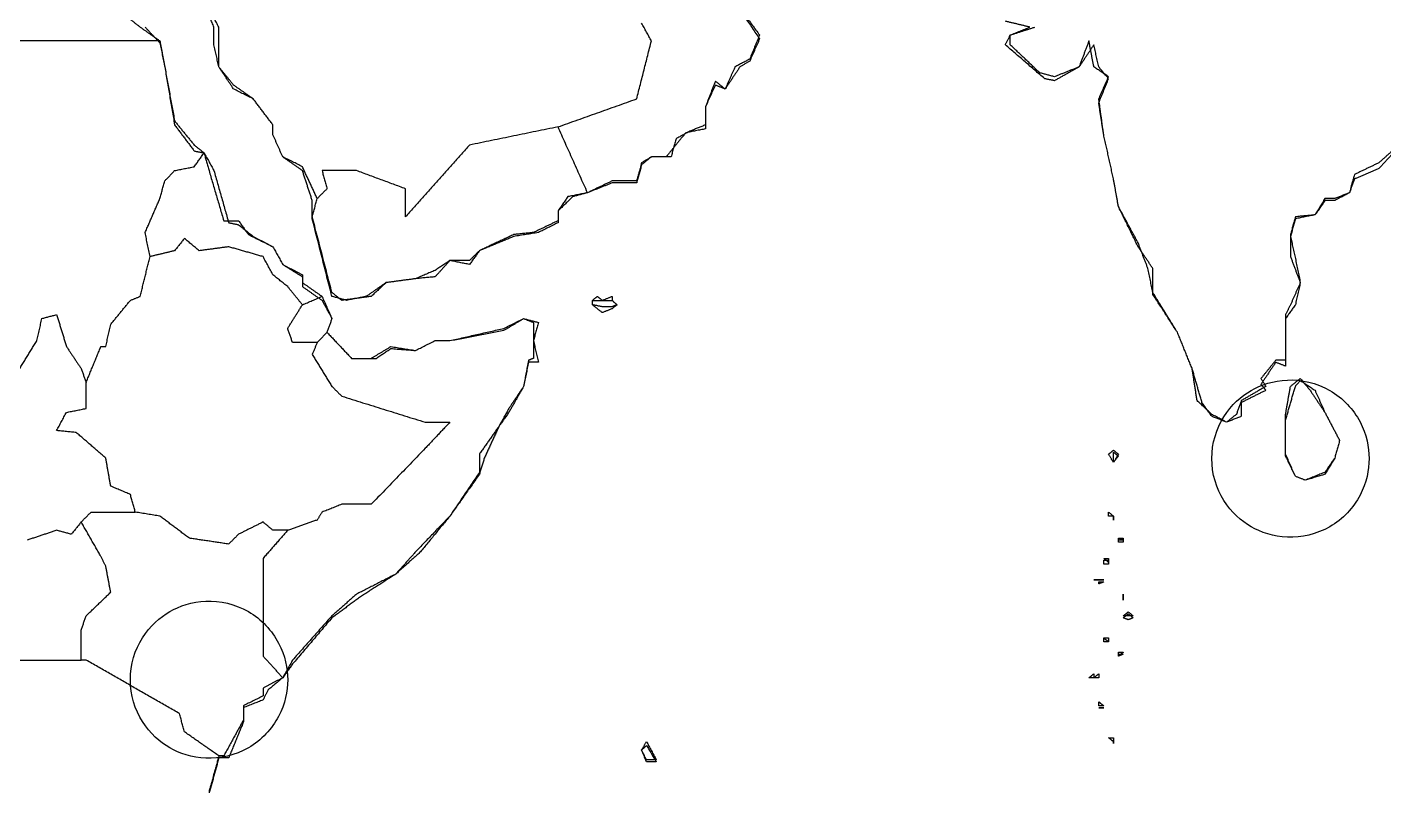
# Model space of a CAD drawing. Header units: millimetres. Extents: x 4 to 525, y -334 to -6.
# Drawn here: x 301.1 to 374.1, y -247.8 to -207 of the extents above; entities that cross this region are included whole.
import ezdxf

# ---------------------------------------------------------------- set-up
doc = ezdxf.new("R2010")
doc.units = ezdxf.units.MM
for name, color, linetype in [('B_4S7B', 7, 'CONTINUOUS'), ('B_5Z4B', 7, 'CONTINUOUS'), ('boundaries392', 7, 'CONTINUOUS'), ('boundaries394', 7, 'CONTINUOUS'), ('boundaries433', 7, 'CONTINUOUS'), ('boundaries440', 7, 'CONTINUOUS'), ('boundaries453', 7, 'CONTINUOUS'), ('boundaries464', 7, 'CONTINUOUS'), ('boundaries465', 7, 'CONTINUOUS'), ('boundaries490', 7, 'CONTINUOUS'), ('boundaries491', 7, 'CONTINUOUS'), ('boundaries505', 7, 'CONTINUOUS'), ('boundaries506', 7, 'CONTINUOUS'), ('boundaries519', 7, 'CONTINUOUS'), ('boundaries522', 7, 'CONTINUOUS'), ('boundaries535', 7, 'CONTINUOUS'), ('boundaries544', 7, 'CONTINUOUS'), ('boundaries561', 7, 'CONTINUOUS'), ('boundaries562', 7, 'CONTINUOUS'), ('boundaries563', 7, 'CONTINUOUS'), ('boundaries569', 7, 'CONTINUOUS'), ('boundaries578', 7, 'CONTINUOUS'), ('boundaries580', 7, 'CONTINUOUS'), ('boundaries586', 7, 'CONTINUOUS'), ('boundaries597', 7, 'CONTINUOUS'), ('boundaries615', 7, 'CONTINUOUS'), ('boundaries618', 7, 'CONTINUOUS'), ('boundaries633', 7, 'CONTINUOUS'), ('boundaries659', 7, 'CONTINUOUS'), ('boundaries660', 7, 'CONTINUOUS'), ('boundaries662', 7, 'CONTINUOUS'), ('boundaries664', 7, 'CONTINUOUS'), ('boundaries665', 7, 'CONTINUOUS'), ('boundaries669', 7, 'CONTINUOUS'), ('boundaries671', 7, 'CONTINUOUS'), ('boundaries675', 7, 'CONTINUOUS'), ('boundaries684', 7, 'CONTINUOUS'), ('boundaries688', 7, 'CONTINUOUS'), ('boundaries694', 7, 'CONTINUOUS'), ('boundaries700', 7, 'CONTINUOUS'), ('boundaries703', 7, 'CONTINUOUS'), ('boundaries705', 7, 'CONTINUOUS'), ('boundaries706', 7, 'CONTINUOUS'), ('boundaries710', 7, 'CONTINUOUS'), ('boundaries712', 7, 'CONTINUOUS'), ('boundaries718', 7, 'CONTINUOUS'), ('boundaries725', 7, 'CONTINUOUS'), ('boundaries727', 7, 'CONTINUOUS'), ('boundaries732', 7, 'CONTINUOUS'), ('mapOutline062', 7, 'CONTINUOUS'), ('mapOutline063', 7, 'CONTINUOUS'), ('mapOutline067', 7, 'CONTINUOUS'), ('mapOutline070', 7, 'CONTINUOUS'), ('mapOutline072', 7, 'CONTINUOUS'), ('mapOutline076', 7, 'CONTINUOUS'), ('mapOutline081', 7, 'CONTINUOUS'), ('mapOutline083', 7, 'CONTINUOUS'), ('mapOutline087', 7, 'CONTINUOUS'), ('mapOutline088', 7, 'CONTINUOUS'), ('mapOutline089', 7, 'CONTINUOUS'), ('mapOutline091', 7, 'CONTINUOUS'), ('mapOutline095', 7, 'CONTINUOUS'), ('mapOutline098', 7, 'CONTINUOUS'), ('mapOutline115', 7, 'CONTINUOUS'), ('mapOutline279', 7, 'CONTINUOUS')]:
    doc.layers.add(name, color=color, linetype=linetype)

msp = doc.modelspace()

# ---------------------------------------------------------------- linework, layer by layer
at = {"layer": 'B_4S7B'}
msp.add_open_spline([(373.327, -230.188), (373.328, -229.579), (373.191, -228.881), (372.839, -228.213), (372.492, -227.547), (371.919, -226.927), (371.21, -226.521), (370.505, -226.11), (369.681, -225.925), (368.931, -225.957), (368.177, -225.986), (367.504, -226.216), (366.977, -226.521), (366.449, -226.825), (365.913, -227.292), (365.512, -227.931), (365.108, -228.565), (364.857, -229.371), (364.86, -230.188), (364.857, -231.004), (365.108, -231.81), (365.512, -232.444), (365.913, -233.083), (366.449, -233.55), (366.977, -233.854), (367.504, -234.159), (368.177, -234.389), (368.931, -234.418), (369.681, -234.45), (370.505, -234.265), (371.21, -233.854), (371.919, -233.448), (372.492, -232.828), (372.839, -232.162), (373.191, -231.494), (373.328, -230.796), (373.327, -230.188)], degree=3, knots=[0, 0, 0, 0, 0.523599, 0.523599, 0.523599, 1.0472, 1.0472, 1.0472, 1.5708, 1.5708, 1.5708, 2.0944, 2.0944, 2.0944, 2.61799, 2.61799, 2.61799, 3.14159, 3.14159, 3.14159, 3.66519, 3.66519, 3.66519, 4.18879, 4.18879, 4.18879, 4.71239, 4.71239, 4.71239, 5.23599, 5.23599, 5.23599, 5.75959, 5.75959, 5.75959, 6.28319, 6.28319, 6.28319, 6.28319], dxfattribs=at)
at = {"layer": 'B_5Z4B'}
msp.add_open_spline([(315.119, -242.094), (315.12, -241.485), (314.983, -240.787), (314.63, -240.12), (314.283, -239.454), (313.711, -238.833), (313.002, -238.428), (312.296, -238.016), (311.473, -237.831), (310.723, -237.864), (309.968, -237.892), (309.295, -238.122), (308.769, -238.428), (308.241, -238.731), (307.705, -239.199), (307.303, -239.838), (306.9, -240.471), (306.649, -241.277), (306.652, -242.094), (306.649, -242.911), (306.9, -243.716), (307.303, -244.35), (307.705, -244.989), (308.241, -245.457), (308.769, -245.76), (309.295, -246.065), (309.968, -246.295), (310.723, -246.324), (311.473, -246.357), (312.296, -246.171), (313.002, -245.76), (313.711, -245.354), (314.283, -244.734), (314.63, -244.068), (314.983, -243.4), (315.12, -242.703), (315.119, -242.094)], degree=3, knots=[0, 0, 0, 0, 0.523599, 0.523599, 0.523599, 1.0472, 1.0472, 1.0472, 1.5708, 1.5708, 1.5708, 2.0944, 2.0944, 2.0944, 2.61799, 2.61799, 2.61799, 3.14159, 3.14159, 3.14159, 3.66519, 3.66519, 3.66519, 4.18879, 4.18879, 4.18879, 4.71239, 4.71239, 4.71239, 5.23599, 5.23599, 5.23599, 5.75959, 5.75959, 5.75959, 6.28319, 6.28319, 6.28319, 6.28319], dxfattribs=at)
at = {"layer": 'boundaries392'}
for points in [[(306.652, -206.534), (307.181, -206.957)], [(307.181, -206.957), (308.24, -207.698)]]:
    msp.add_open_spline(points, degree=1, dxfattribs=at)
at = {"layer": 'boundaries394'}
for points in [[(311.15, -206.957), (310.356, -205.026)], [(311.15, -207.91), (311.15, -206.957)], [(311.415, -209.1), (311.15, -207.91)], [(312.208, -210.079), (311.415, -209.1)], [(313.267, -210.82), (312.208, -210.079)], [(314.325, -212.222), (313.267, -210.82)], [(314.325, -212.751), (314.325, -212.222)], [(314.854, -213.942), (314.325, -212.751)], [(315.913, -214.471), (314.854, -213.942)], [(316.706, -216.191), (315.913, -214.471)]]:
    msp.add_open_spline(points, degree=1, dxfattribs=at)
at = {"layer": 'boundaries433'}
for points in [[(338.931, -205.237), (340.519, -207.38)], [(340.519, -207.38), (339.99, -208.677)], [(339.99, -208.677), (339.196, -209.1)], [(339.196, -209.1), (338.667, -210.291)], [(338.138, -209.868), (337.608, -211.243)], [(338.667, -210.291), (338.137, -209.868)], [(337.608, -211.243), (337.608, -212.222)], [(337.608, -212.222), (336.815, -212.54)], [(336.021, -212.963), (335.756, -213.942)], [(336.815, -212.54), (336.021, -212.963)], [(334.698, -213.942), (334.169, -214.26)], [(335.756, -213.942), (334.698, -213.942)], [(334.169, -214.26), (333.904, -215.239)], [(332.581, -215.239), (331.258, -215.874)], [(333.904, -215.239), (332.581, -215.239)]]:
    msp.add_open_spline(points, degree=1, dxfattribs=at)
at = {"layer": 'boundaries440'}
for points in [[(354.012, -207.38), (355.335, -206.957)], [(354.012, -207.91), (354.012, -207.38)], [(355.6, -209.418), (354.012, -207.91)], [(358.246, -207.698), (357.717, -209.1)], [(358.51, -209.1), (358.246, -207.698)], [(356.394, -209.629), (355.6, -209.418)], [(357.717, -209.1), (356.394, -209.629)], [(359.304, -209.629), (358.51, -209.1)], [(358.775, -210.82), (359.304, -209.629)], [(359.04, -212.751), (358.775, -210.82)], [(359.569, -215.133), (359.04, -212.751)], [(374.915, -213.307), (373.856, -214.26)], [(373.856, -214.26), (372.533, -214.895)], [(359.833, -216.614), (359.569, -215.133)], [(372.533, -214.895), (372.269, -215.874)], [(372.269, -215.874), (371.475, -216.191)], [(360.892, -218.572), (359.833, -216.614)], [(370.946, -216.191), (370.417, -217.064)], [(371.475, -216.191), (370.946, -216.191)], [(369.358, -217.17), (369.094, -218.123)], [(370.417, -217.064), (369.358, -217.17)], [(369.094, -218.123), (369.094, -219.313)], [(361.421, -219.948), (360.892, -218.572)], [(369.094, -219.313), (369.623, -220.715)], [(361.685, -221.245), (361.421, -219.948)], [(363.008, -223.388), (361.685, -221.245)], [(369.623, -220.715), (369.094, -221.906)], [(369.094, -221.906), (368.829, -222.435)], [(368.829, -222.435), (368.829, -224.896)], [(363.802, -225.346), (363.008, -223.388)], [(368.3, -224.896), (367.506, -225.875)], [(368.829, -224.896), (368.3, -224.896)], [(364.067, -227.065), (363.802, -225.346)], [(367.771, -226.298), (366.448, -227.065)], [(367.506, -225.875), (367.771, -226.298)], [(364.86, -227.806), (364.067, -227.065)], [(366.448, -227.065), (366.183, -227.806)], [(365.654, -228.23), (364.86, -227.806)], [(366.183, -227.806), (365.654, -228.23)]]:
    msp.add_open_spline(points, degree=1, dxfattribs=at)
at = {"layer": 'boundaries453'}
for points in [[(334.698, -207.698), (334.169, -206.745)], [(333.904, -210.82), (334.698, -207.698)], [(329.671, -212.328), (333.904, -210.82)]]:
    msp.add_open_spline(points, degree=1, dxfattribs=at)
at = {"layer": 'boundaries464'}
for points in [[(308.24, -207.698), (308.504, -209.1)], [(308.504, -209.1), (309.033, -212.011)], [(309.033, -212.011), (310.092, -213.307)], [(310.092, -213.307), (310.621, -213.73)]]:
    msp.add_open_spline(points, degree=1, dxfattribs=at)
at = {"layer": 'boundaries465'}
msp.add_open_spline([(308.24, -207.698), (291.571, -207.698)], degree=1, dxfattribs=at)
at = {"layer": 'boundaries490'}
msp.add_open_spline([(331.258, -215.874), (329.671, -212.328)], degree=1, dxfattribs=at)
at = {"layer": 'boundaries491'}
for points in [[(329.671, -212.328), (324.908, -213.307)], [(324.908, -213.307), (321.469, -217.17)], [(318.823, -214.683), (316.971, -214.683)], [(316.971, -214.683), (317.235, -215.662)], [(321.469, -215.662), (318.823, -214.683)], [(317.235, -215.662), (316.706, -216.191)], [(321.469, -217.17), (321.469, -215.662)]]:
    msp.add_open_spline(points, degree=1, dxfattribs=at)
at = {"layer": 'boundaries505'}
for points in [[(310.621, -213.73), (310.885, -214.683)], [(310.885, -214.683), (311.679, -217.382)], [(311.679, -217.382), (312.473, -217.382)], [(312.473, -217.382), (313.002, -218.122)], [(313.002, -218.122), (314.325, -218.784)], [(314.325, -218.784), (314.854, -219.736)], [(314.854, -219.736), (315.913, -220.292)], [(315.913, -220.292), (315.913, -220.715)], [(315.913, -220.715), (316.971, -221.456)]]:
    msp.add_open_spline(points, degree=1, dxfattribs=at)
at = {"layer": 'boundaries506'}
for points in [[(310.092, -214.471), (310.621, -213.73)], [(308.504, -215.239), (309.033, -214.683)], [(309.033, -214.683), (310.092, -214.471)], [(308.24, -216.191), (308.504, -215.239)], [(307.446, -218.017), (308.24, -216.191)], [(307.71, -219.313), (307.446, -218.017)]]:
    msp.add_open_spline(points, degree=1, dxfattribs=at)
at = {"layer": 'boundaries519'}
for points in [[(330.2, -216.085), (329.671, -216.852)], [(331.258, -215.874), (330.2, -216.085)]]:
    msp.add_open_spline(points, degree=1, dxfattribs=at)
at = {"layer": 'boundaries522'}
for points in [[(316.442, -217.17), (316.706, -216.191)], [(329.671, -216.852), (329.671, -217.382)], [(317.5, -221.245), (316.442, -217.17)], [(329.671, -217.382), (328.348, -218.017)], [(327.29, -218.123), (325.438, -218.996)], [(328.348, -218.017), (327.29, -218.122)], [(325.438, -218.996), (324.908, -219.525)], [(323.85, -219.525), (323.056, -220.054)], [(324.908, -219.525), (323.85, -219.525)], [(321.998, -220.504), (320.41, -220.715)], [(323.056, -220.054), (321.998, -220.504)], [(318.029, -221.668), (317.5, -221.245)], [(320.41, -220.715), (319.617, -221.456)], [(319.617, -221.456), (318.029, -221.668)]]:
    msp.add_open_spline(points, degree=1, dxfattribs=at)
at = {"layer": 'boundaries535'}
for points in [[(309.562, -218.334), (309.033, -218.996)], [(310.356, -218.996), (309.562, -218.334)], [(309.033, -218.996), (307.71, -219.313)], [(311.944, -218.784), (310.356, -218.996)], [(313.796, -219.313), (311.944, -218.784)], [(314.325, -220.292), (313.796, -219.313)], [(315.119, -220.927), (314.325, -220.292)], [(315.913, -221.906), (315.119, -220.927)]]:
    msp.add_open_spline(points, degree=1, dxfattribs=at)
at = {"layer": 'boundaries544'}
for points in [[(307.181, -221.456), (307.71, -219.313)], [(305.594, -222.964), (306.652, -221.668)], [(306.652, -221.668), (307.181, -221.456)], [(305.329, -224.155), (305.594, -222.964)], [(304.271, -226.086), (305.065, -224.155)], [(305.065, -224.155), (305.329, -224.155)]]:
    msp.add_open_spline(points, degree=1, dxfattribs=at)
at = {"layer": 'boundaries561'}
for points in [[(316.971, -221.456), (317.5, -222.647)], [(317.5, -222.647), (317.235, -223.388)]]:
    msp.add_open_spline(points, degree=1, dxfattribs=at)
at = {"layer": 'boundaries562'}
msp.add_open_spline([(315.913, -221.906), (316.971, -221.456)], degree=1, dxfattribs=at)
at = {"layer": 'boundaries563'}
for points in [[(331.523, -221.668), (331.788, -221.456)], [(331.523, -221.906), (331.523, -221.668)], [(332.052, -222.012), (331.523, -221.906)], [(331.788, -221.456), (332.052, -221.668)], [(332.052, -221.668), (332.581, -221.456)], [(332.581, -221.456), (332.581, -221.668)], [(332.581, -221.668), (332.846, -221.906)], [(332.846, -221.906), (332.581, -222.012)], [(332.581, -222.012), (332.052, -222.012)]]:
    msp.add_open_spline(points, degree=1, dxfattribs=at)
at = {"layer": 'boundaries569'}
for points in [[(315.119, -223.176), (315.913, -221.906)], [(315.383, -223.943), (315.119, -223.176)], [(316.706, -223.943), (315.383, -223.943)]]:
    msp.add_open_spline(points, degree=1, dxfattribs=at)
at = {"layer": 'boundaries578'}
for points in [[(301.625, -223.838), (301.89, -222.647)], [(301.89, -222.647), (302.683, -222.435)], [(302.683, -222.435), (303.212, -224.155)], [(300.567, -225.557), (301.625, -223.838)], [(303.212, -224.155), (304.006, -225.346)], [(304.006, -225.346), (304.271, -226.086)]]:
    msp.add_open_spline(points, degree=1, dxfattribs=at)
at = {"layer": 'boundaries580'}
for points in [[(326.76, -223.176), (327.819, -222.647)], [(327.819, -222.647), (328.348, -222.859)], [(317.235, -223.388), (318.558, -224.79)], [(323.85, -223.838), (326.76, -223.176)], [(328.348, -222.859), (328.348, -223.838)], [(319.617, -224.79), (320.675, -224.155)], [(320.675, -224.155), (321.998, -224.367)], [(321.998, -224.367), (323.056, -223.837)], [(323.056, -223.838), (323.85, -223.838)], [(328.348, -223.838), (328.348, -224.79)], [(318.558, -224.79), (319.617, -224.79)], [(328.083, -224.896), (327.819, -226.298)], [(328.348, -224.79), (328.083, -224.896)], [(327.819, -226.298), (327.025, -227.489)], [(327.025, -227.489), (326.496, -228.441)], [(326.496, -228.441), (325.438, -229.949)], [(325.438, -229.949), (325.438, -230.928)], [(325.438, -230.928), (323.85, -233.283)], [(323.85, -233.283), (322.262, -235.215)], [(322.262, -235.215), (320.94, -236.405)], [(320.94, -236.405), (318.823, -237.49)], [(318.823, -237.49), (317.5, -238.654)], [(317.5, -238.654), (315.383, -241.035)], [(315.383, -241.035), (314.854, -241.988)]]:
    msp.add_open_spline(points, degree=1, dxfattribs=at)
at = {"layer": 'boundaries586'}
msp.add_open_spline([(317.235, -223.388), (316.706, -223.943)], degree=1, dxfattribs=at)
at = {"layer": 'boundaries597'}
for points in [[(316.706, -223.943), (316.442, -224.578)], [(316.442, -224.578), (317.5, -226.298)], [(317.5, -226.298), (318.029, -226.827)], [(318.029, -226.827), (322.527, -228.23)], [(322.527, -228.23), (323.85, -228.23)], [(323.85, -228.23), (322.527, -229.632)], [(322.527, -229.632), (319.617, -232.648)], [(318.029, -232.648), (316.971, -233.071)], [(319.617, -232.648), (318.029, -232.648)], [(316.706, -233.495), (315.119, -234.05)], [(316.971, -233.071), (316.706, -233.495)]]:
    msp.add_open_spline(points, degree=1, dxfattribs=at)
at = {"layer": 'boundaries615'}
for points in [[(368.829, -227.806), (369.094, -226.298)], [(369.094, -226.298), (369.623, -225.875)], [(369.623, -225.875), (370.152, -226.51)], [(370.152, -226.51), (370.946, -227.7)], [(368.829, -229.949), (368.829, -227.806)], [(370.946, -227.7), (371.74, -229.209)], [(371.74, -229.209), (371.475, -230.161)], [(369.358, -231.14), (368.829, -229.949)], [(371.475, -230.161), (370.946, -230.928)], [(369.888, -231.352), (369.358, -231.14)], [(370.946, -230.928), (369.887, -231.352)]]:
    msp.add_open_spline(points, degree=1, dxfattribs=at)
at = {"layer": 'boundaries618'}
for points in [[(304.271, -227.489), (304.271, -226.086)], [(302.683, -228.679), (303.212, -227.7)], [(303.212, -227.7), (304.271, -227.489)], [(303.742, -228.785), (302.683, -228.679)], [(305.329, -230.161), (303.742, -228.785)], [(305.594, -231.669), (305.329, -230.161)], [(306.652, -232.119), (305.594, -231.669)], [(306.917, -233.071), (306.652, -232.119)]]:
    msp.add_open_spline(points, degree=1, dxfattribs=at)
at = {"layer": 'boundaries633'}
for points in [[(359.304, -229.949), (359.569, -229.738)], [(359.569, -230.399), (359.304, -229.949)], [(359.569, -229.738), (359.833, -229.949)], [(359.833, -229.949), (359.569, -230.399)]]:
    msp.add_open_spline(points, degree=1, dxfattribs=at)
at = {"layer": 'boundaries659'}
for points in [[(308.24, -233.283), (306.917, -233.071)], [(309.827, -234.474), (308.24, -233.283)], [(313.796, -233.601), (312.473, -234.262)], [(314.325, -234.05), (313.796, -233.601)], [(312.473, -234.262), (311.944, -234.791)], [(315.119, -234.05), (314.325, -234.05)], [(311.944, -234.791), (309.827, -234.474)]]:
    msp.add_open_spline(points, degree=1, dxfattribs=at)
at = {"layer": 'boundaries660'}
for points in [[(304.006, -233.601), (304.535, -233.071)], [(304.535, -233.071), (306.917, -233.071)]]:
    msp.add_open_spline(points, degree=1, dxfattribs=at)
at = {"layer": 'boundaries662'}
for points in [[(359.304, -233.283), (359.304, -233.071)], [(359.304, -233.071), (359.569, -233.283)], [(359.569, -233.283), (359.304, -233.283)]]:
    msp.add_open_spline(points, degree=1, dxfattribs=at)
at = {"layer": 'boundaries664'}
for points in [[(305.065, -235.453), (304.006, -233.601)], [(305.329, -235.982), (305.065, -235.453)], [(305.594, -237.384), (305.329, -235.982)], [(304.271, -238.654), (305.594, -237.384)], [(304.006, -239.421), (304.271, -238.654)], [(304.006, -241.035), (304.006, -239.421)]]:
    msp.add_open_spline(points, degree=1, dxfattribs=at)
at = {"layer": 'boundaries665'}
for points in [[(304.006, -233.601), (303.477, -234.262)], [(302.683, -234.05), (301.096, -234.58)], [(303.477, -234.262), (302.683, -234.05)]]:
    msp.add_open_spline(points, degree=1, dxfattribs=at)
at = {"layer": 'boundaries669'}
for points in [[(315.119, -234.05), (313.796, -235.559)], [(313.796, -235.559), (313.796, -240.824)], [(313.796, -240.824), (314.854, -241.988)]]:
    msp.add_open_spline(points, degree=1, dxfattribs=at)
at = {"layer": 'boundaries671'}
for points in [[(359.833, -234.58), (360.098, -234.474)], [(360.098, -234.58), (359.833, -234.58)], [(360.098, -234.474), (360.098, -234.58)]]:
    msp.add_open_spline(points, degree=1, dxfattribs=at)
at = {"layer": 'boundaries675'}
for points in [[(359.304, -235.77), (359.04, -235.559)], [(359.04, -235.559), (359.304, -235.559)], [(359.304, -235.559), (359.304, -235.77)]]:
    msp.add_open_spline(points, degree=1, dxfattribs=at)
at = {"layer": 'boundaries684'}
for points in [[(358.775, -236.723), (358.51, -236.723)], [(358.51, -236.723), (358.775, -236.723)], [(359.04, -236.723), (358.775, -236.723)], [(358.775, -236.723), (359.04, -236.723)]]:
    msp.add_open_spline(points, degree=1, dxfattribs=at)
at = {"layer": 'boundaries688'}
for points in [[(360.098, -237.702), (360.098, -237.49)], [(360.098, -237.49), (360.098, -237.702)]]:
    msp.add_open_spline(points, degree=1, dxfattribs=at)
at = {"layer": 'boundaries694'}
for points in [[(360.098, -238.654), (360.363, -238.443)], [(360.363, -238.654), (360.098, -238.654)], [(360.363, -238.443), (360.627, -238.654)], [(360.627, -238.654), (360.363, -238.654)]]:
    msp.add_open_spline(points, degree=1, dxfattribs=at)
at = {"layer": 'boundaries700'}
for points in [[(359.304, -240.056), (359.04, -239.845)], [(359.04, -239.845), (359.304, -239.845)], [(359.304, -239.845), (359.304, -240.056)]]:
    msp.add_open_spline(points, degree=1, dxfattribs=at)
at = {"layer": 'boundaries703'}
for points in [[(360.098, -240.612), (359.833, -240.824)], [(359.833, -240.824), (359.833, -240.612)], [(359.833, -240.612), (360.098, -240.612)]]:
    msp.add_open_spline(points, degree=1, dxfattribs=at)
at = {"layer": 'boundaries705'}
msp.add_open_spline([(299.508, -241.035), (304.006, -241.035)], degree=1, dxfattribs=at)
at = {"layer": 'boundaries706'}
for points in [[(304.271, -241.035), (304.006, -241.035)], [(309.298, -243.919), (304.271, -241.035)], [(309.562, -244.898), (309.298, -243.919)], [(311.415, -246.195), (309.562, -244.898)]]:
    msp.add_open_spline(points, degree=1, dxfattribs=at)
at = {"layer": 'boundaries710'}
for points in [[(358.246, -241.988), (358.51, -241.776)], [(358.51, -241.988), (358.246, -241.988)], [(358.51, -241.776), (358.51, -241.988)]]:
    msp.add_open_spline(points, degree=1, dxfattribs=at)
at = {"layer": 'boundaries712'}
for points in [[(314.854, -241.988), (313.796, -242.544)], [(313.796, -242.967), (312.737, -243.496)], [(313.796, -242.544), (313.796, -242.967)], [(312.737, -243.496), (312.737, -244.263)], [(312.737, -244.263), (311.679, -246.195)], [(311.679, -246.195), (311.415, -246.195)]]:
    msp.add_open_spline(points, degree=1, dxfattribs=at)
at = {"layer": 'boundaries718'}
for points in [[(358.775, -243.496), (358.775, -243.284)], [(358.775, -243.284), (359.04, -243.496)], [(359.04, -243.496), (358.775, -243.496)]]:
    msp.add_open_spline(points, degree=1, dxfattribs=at)
at = {"layer": 'boundaries725'}
for points in [[(359.569, -245.428), (359.304, -245.216)], [(359.304, -245.216), (359.569, -245.216)], [(359.569, -245.216), (359.569, -245.428)]]:
    msp.add_open_spline(points, degree=1, dxfattribs=at)
at = {"layer": 'boundaries727'}
for points in [[(334.169, -245.877), (334.433, -245.428)], [(334.433, -246.406), (334.169, -245.877)], [(334.433, -245.428), (334.962, -246.406)], [(334.962, -246.406), (334.433, -246.406)]]:
    msp.add_open_spline(points, degree=1, dxfattribs=at)
at = {"layer": 'boundaries732'}
msp.add_open_spline([(311.415, -246.195), (310.885, -248.126)], degree=1, dxfattribs=at)
at = {"layer": 'mapOutline062'}
for points in [[(334.169, -245.877), (334.433, -245.639)], [(334.433, -246.512), (334.169, -245.877)], [(334.433, -245.639), (334.962, -246.512)], [(334.962, -246.512), (334.433, -246.512)]]:
    msp.add_open_spline(points, degree=1, dxfattribs=at)
at = {"layer": 'mapOutline063'}
for points in [[(359.569, -245.322), (359.569, -245.533)], [(359.569, -245.533), (359.569, -245.322)]]:
    msp.add_open_spline(points, degree=1, dxfattribs=at)
at = {"layer": 'mapOutline067'}
for points in [[(359.04, -243.602), (358.775, -243.602)], [(358.775, -243.602), (359.04, -243.602)]]:
    msp.add_open_spline(points, degree=1, dxfattribs=at)
at = {"layer": 'mapOutline070'}
for points in [[(358.51, -241.988), (358.775, -241.776)], [(358.775, -241.988), (358.51, -241.988)], [(358.775, -241.776), (358.775, -241.988)]]:
    msp.add_open_spline(points, degree=1, dxfattribs=at)
at = {"layer": 'mapOutline072'}
for points in [[(360.098, -240.718), (359.833, -240.824)], [(359.833, -240.824), (359.833, -240.718)], [(359.833, -240.718), (360.098, -240.718)]]:
    msp.add_open_spline(points, degree=1, dxfattribs=at)
at = {"layer": 'mapOutline076'}
for points in [[(359.04, -240.056), (359.04, -239.845)], [(359.04, -239.845), (359.304, -240.056)], [(359.304, -240.056), (359.04, -240.056)]]:
    msp.add_open_spline(points, degree=1, dxfattribs=at)
at = {"layer": 'mapOutline081'}
for points in [[(360.098, -238.76), (360.363, -238.548)], [(360.363, -238.866), (360.098, -238.76)], [(360.363, -238.548), (360.627, -238.76)], [(360.627, -238.76), (360.363, -238.866)]]:
    msp.add_open_spline(points, degree=1, dxfattribs=at)
at = {"layer": 'mapOutline083'}
for points in [[(360.098, -237.808), (360.098, -237.596)], [(360.098, -237.596), (360.098, -237.808)]]:
    msp.add_open_spline(points, degree=1, dxfattribs=at)
at = {"layer": 'mapOutline087'}
for points in [[(359.04, -236.829), (358.775, -236.934)], [(358.775, -236.934), (358.775, -236.829)], [(358.775, -236.829), (359.04, -236.829)]]:
    msp.add_open_spline(points, degree=1, dxfattribs=at)
at = {"layer": 'mapOutline088'}
for points in [[(359.04, -235.876), (359.04, -235.664)], [(359.04, -235.664), (359.304, -235.664)], [(359.304, -235.664), (359.304, -235.876)], [(359.304, -235.876), (359.04, -235.876)]]:
    msp.add_open_spline(points, degree=1, dxfattribs=at)
at = {"layer": 'mapOutline089'}
for points in [[(359.833, -234.685), (359.833, -234.474)], [(359.833, -234.474), (360.098, -234.474)], [(360.098, -234.685), (359.833, -234.685)], [(360.098, -234.474), (360.098, -234.685)]]:
    msp.add_open_spline(points, degree=1, dxfattribs=at)
at = {"layer": 'mapOutline091'}
for points in [[(359.569, -233.283), (359.569, -233.495)], [(359.569, -233.495), (359.569, -233.283)]]:
    msp.add_open_spline(points, degree=1, dxfattribs=at)
at = {"layer": 'mapOutline095'}
for points in [[(359.569, -230.161), (359.569, -229.844)], [(359.569, -229.844), (359.833, -230.055)], [(359.833, -230.055), (359.569, -230.373)], [(359.569, -230.373), (359.569, -230.161)]]:
    msp.add_open_spline(points, degree=1, dxfattribs=at)
at = {"layer": 'mapOutline098'}
for points in [[(368.829, -228.124), (369.358, -226.298)], [(369.358, -226.298), (369.623, -225.981)], [(369.623, -225.981), (370.417, -226.51)], [(370.417, -226.51), (370.946, -227.7)], [(370.946, -227.7), (371.74, -229.209)], [(368.829, -230.055), (368.829, -228.124)], [(371.74, -229.209), (371.475, -230.161)], [(369.358, -231.14), (368.829, -230.055)], [(371.475, -230.161), (370.946, -231.034)], [(369.888, -231.352), (369.358, -231.14)], [(370.946, -231.034), (369.887, -231.352)]]:
    msp.add_open_spline(points, degree=1, dxfattribs=at)
at = {"layer": 'mapOutline115'}
for points in [[(331.523, -221.906), (331.523, -221.668)], [(331.523, -221.668), (332.052, -221.668)], [(332.052, -222.329), (331.523, -221.906)], [(332.052, -221.668), (332.581, -221.668)], [(332.581, -221.668), (332.846, -221.906)], [(332.846, -221.906), (332.581, -222.118)], [(332.581, -222.118), (332.052, -222.329)]]:
    msp.add_open_spline(points, degree=1, dxfattribs=at)
at = {"layer": 'mapOutline279'}
for points in [[(311.415, -206.957), (310.356, -205.026)], [(338.931, -205.237), (340.519, -207.592)], [(355.071, -206.957), (353.748, -206.64)], [(307.446, -206.957), (308.24, -207.804)], [(311.415, -208.121), (311.415, -206.957)], [(353.748, -207.91), (354.013, -207.38)], [(354.012, -207.38), (355.071, -206.957)], [(308.24, -207.804), (308.504, -209.1)], [(311.415, -209.1), (311.415, -208.121)], [(340.519, -207.592), (339.99, -208.783)], [(355.865, -209.735), (353.748, -207.91)], [(358.51, -207.91), (357.717, -209.1)], [(358.775, -209.1), (358.51, -207.91)], [(339.99, -208.783), (339.46, -209.1)], [(308.504, -209.1), (309.033, -212.222)], [(312.208, -210.291), (311.415, -209.1)], [(339.46, -209.1), (338.667, -210.291)], [(357.717, -209.1), (356.394, -209.841)], [(359.304, -209.735), (358.775, -209.1)], [(313.267, -210.82), (312.208, -210.291)], [(338.138, -210.079), (337.608, -211.243)], [(338.667, -210.291), (338.137, -210.079)], [(356.394, -209.841), (355.865, -209.735)], [(358.775, -211.032), (359.304, -209.735)], [(314.325, -212.222), (313.267, -210.82)], [(359.04, -212.751), (358.775, -211.032)], [(337.608, -211.243), (337.608, -212.434)], [(309.033, -212.222), (310.092, -213.625)], [(314.325, -212.751), (314.325, -212.222)], [(337.608, -212.434), (336.55, -212.646)], [(314.854, -213.942), (314.325, -212.751)], [(336.285, -212.963), (335.492, -213.942)], [(336.55, -212.646), (336.285, -212.963)], [(359.569, -215.133), (359.04, -212.751)], [(310.092, -213.625), (310.621, -213.73)], [(310.621, -213.73), (311.15, -214.683)], [(315.913, -214.683), (314.854, -213.942)], [(334.698, -213.942), (334.169, -214.365)], [(335.492, -213.942), (334.698, -213.942)], [(374.915, -213.413), (373.856, -214.577)], [(311.15, -214.683), (311.944, -217.487)], [(316.442, -216.297), (315.913, -214.683)], [(334.169, -214.365), (333.904, -215.344)], [(373.856, -214.577), (372.533, -215.133)], [(332.581, -215.344), (331.258, -215.874)], [(333.904, -215.344), (332.581, -215.344)], [(359.833, -216.614), (359.569, -215.133)], [(372.533, -215.133), (372.269, -215.874)], [(330.465, -216.085), (329.671, -216.852)], [(331.258, -215.874), (330.465, -216.085)], [(372.269, -215.874), (371.475, -216.297)], [(316.442, -217.276), (316.442, -216.297)], [(329.671, -216.852), (329.671, -217.487)], [(360.892, -218.784), (359.833, -216.614)], [(370.946, -216.297), (370.417, -217.064)], [(371.475, -216.297), (370.946, -216.297)], [(311.944, -217.487), (312.473, -217.593)], [(312.473, -217.593), (313.267, -218.228)], [(317.5, -221.456), (316.442, -217.276)], [(329.671, -217.487), (328.612, -218.017)], [(369.358, -217.276), (369.094, -218.228)], [(370.417, -217.064), (369.358, -217.276)], [(313.267, -218.228), (314.325, -218.784)], [(327.29, -218.228), (325.438, -218.996)], [(328.613, -218.017), (327.29, -218.228)], [(369.094, -218.228), (369.358, -219.419)], [(314.325, -218.784), (314.854, -219.736)], [(325.438, -218.996), (324.908, -219.736)], [(361.685, -219.948), (360.892, -218.784)], [(314.854, -219.736), (315.913, -220.398)], [(323.85, -219.525), (323.056, -220.398)], [(324.908, -219.736), (323.85, -219.525)], [(369.358, -219.419), (369.623, -220.715)], [(315.913, -220.398), (315.913, -220.927)], [(321.998, -220.504), (320.41, -220.715)], [(323.056, -220.398), (321.998, -220.504)], [(361.685, -221.35), (361.685, -219.948)], [(315.913, -220.927), (316.971, -221.668)], [(320.41, -220.715), (319.352, -221.456)], [(369.623, -220.715), (369.358, -221.906)], [(316.971, -221.668), (317.5, -222.647)], [(318.294, -221.668), (317.5, -221.456)], [(319.352, -221.456), (318.294, -221.668)], [(363.008, -223.388), (361.685, -221.35)], [(369.358, -221.906), (368.829, -222.647)], [(317.5, -222.647), (317.235, -223.388)], [(326.76, -223.282), (327.819, -222.647)], [(327.819, -222.647), (328.613, -222.859)], [(368.829, -222.647), (368.829, -225.213)], [(317.235, -223.388), (318.558, -224.79)], [(323.85, -223.837), (326.76, -223.282)], [(328.613, -222.859), (328.348, -223.837)], [(363.802, -225.346), (363.008, -223.388)], [(321.998, -224.367), (323.056, -223.837)], [(323.056, -223.837), (323.85, -223.837)], [(328.348, -223.837), (328.613, -225.002)], [(318.558, -224.79), (319.881, -224.79)], [(319.881, -224.79), (320.675, -224.261)], [(320.675, -224.261), (321.998, -224.367)], [(328.083, -225.002), (327.819, -226.298)], [(328.613, -225.002), (328.083, -225.002)], [(364.331, -227.171), (363.802, -225.346)], [(368.3, -225.002), (367.506, -226.192)], [(368.829, -225.213), (368.3, -225.002)], [(327.819, -226.298), (327.025, -227.7)], [(367.506, -226.192), (367.771, -226.51)], [(367.771, -226.51), (366.448, -227.171)], [(327.025, -227.7), (326.496, -228.441)], [(364.86, -227.912), (364.331, -227.171)], [(366.448, -227.171), (366.448, -227.912)], [(326.496, -228.441), (325.702, -230.161)], [(365.654, -228.23), (364.86, -227.912)], [(366.448, -227.912), (365.654, -228.23)], [(325.702, -230.161), (325.438, -231.034)], [(325.438, -231.034), (323.85, -233.283)], [(323.85, -233.283), (321.998, -235.215)], [(321.998, -235.215), (320.94, -236.405)], [(320.94, -236.405), (319.087, -237.596)], [(319.087, -237.596), (317.5, -238.76)], [(317.5, -238.76), (315.383, -241.247)], [(315.383, -241.247), (314.854, -241.988)], [(314.854, -241.988), (314.06, -242.649)], [(314.06, -242.649), (313.796, -243.179)], [(313.796, -243.179), (312.737, -243.602)], [(312.738, -243.602), (312.738, -244.369)], [(312.738, -244.369), (311.944, -246.301)], [(311.415, -246.301), (310.885, -248.232)], [(311.944, -246.301), (311.415, -246.301)]]:
    msp.add_open_spline(points, degree=1, dxfattribs=at)

doc.saveas('drawing.dxf')
